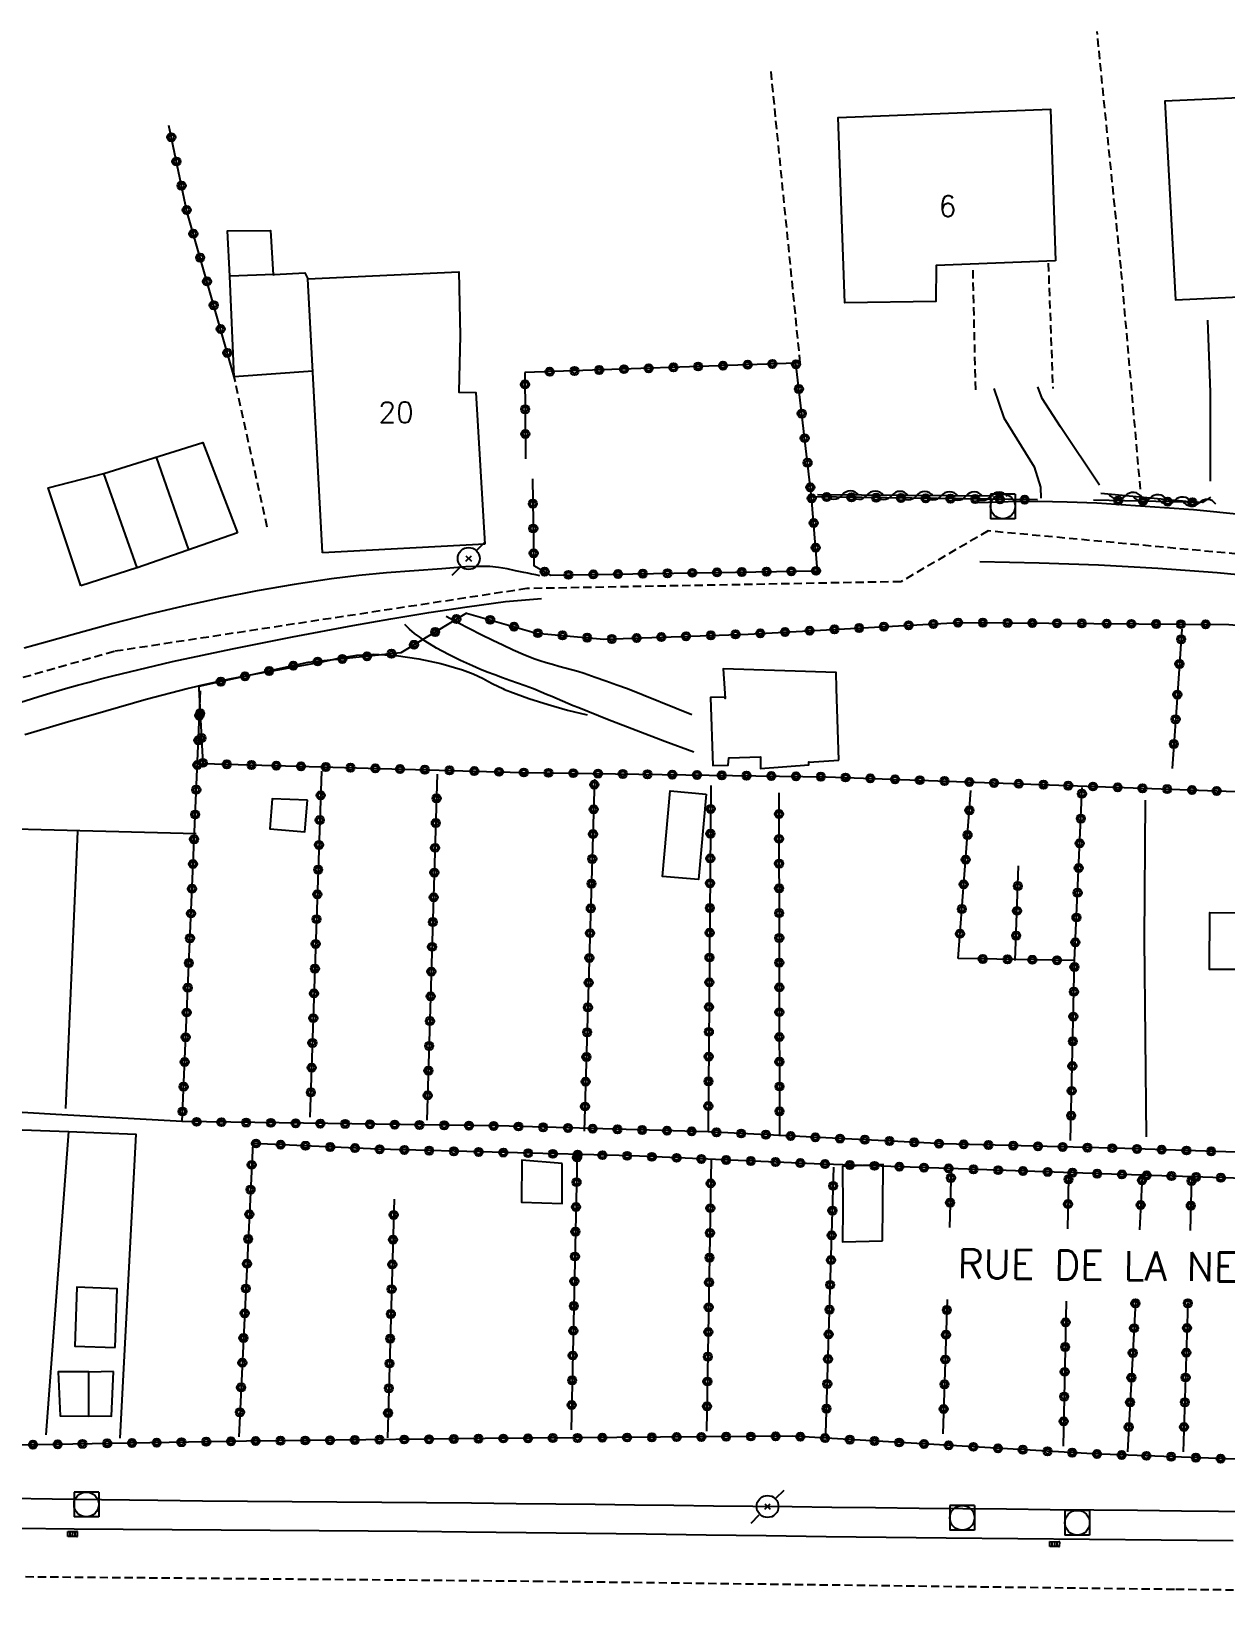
# Model space of a CAD drawing. Header units: millimetres. Extents: x 149000 to 150002, y 151999 to 153000.
# Drawn here: x 149622.7 to 149695, y 152115.5 to 152210.8 of the extents above; entities that cross this region are included whole.
import ezdxf
from ezdxf.enums import TextEntityAlignment as Align

# ---------------------------------------------------------------- set-up
doc = ezdxf.new("R2010")
doc.units = ezdxf.units.MM
doc.linetypes.add('DASHED', pattern=[0.75, 0.5, -0.25])
doc.layers.get('0').update_dxf_attribs({"linetype": 'CONTINUOUS'})
for name, color, linetype in [('W0001', 6, 'DASHED'), ('W0008', 7, 'CONTINUOUS'), ('W0014', 7, 'CONTINUOUS'), ('W0017', 7, 'CONTINUOUS'), ('W0071', 7, 'CONTINUOUS'), ('w0101', 7, 'CONTINUOUS'), ('W0104', 1, 'CONTINUOUS'), ('W0112', 1, 'DASHED'), ('w0211', 2, 'CONTINUOUS'), ('W0310', 3, 'CONTINUOUS'), ('W0322', 7, 'CONTINUOUS'), ('w0323', 7, 'CONTINUOUS'), ('W0330', 7, 'CONTINUOUS'), ('W0401', 7, 'CONTINUOUS'), ('W0420', 7, 'CONTINUOUS'), ('W0473', 7, 'CONTINUOUS'), ('W0989', 7, 'CONTINUOUS'), ('W0991', 7, 'CONTINUOUS')]:
    doc.layers.add(name, color=color, linetype=linetype)
doc.styles.get("Standard").update_dxf_attribs({"font": 'romans.shx', "width": 0.85})

# ---------------------------------------------------------------- blocks, each defined once
blk = doc.blocks.new('T420')
for p, q in [((0.75, 0.75), (-0.75, 0.75)), ((-0.75, 0.75), (-0.75, -0.75)), ((0.75, 0.75), (0.75, -0.75)), ((0.75, -0.75), (-0.75, -0.75))]:
    blk.add_line(p, q)
blk.add_ellipse((0, 0), major_axis=(-0.53, 0.53), ratio=1, start_param=3.926991, end_param=10.210176)
blk = doc.blocks.new('T401')
for p, q in [((-0.3, 0.3), (0, 0.3)), ((-0.3, -0.25), (-0.3, 0.3)), ((-0.3, 0.15), (0, 0.15)), ((-0.3, 0), (0, 0)), ((0, 0.3), (0, -0.25)), ((-0.3, -0.15), (0, -0.15)), ((-0.3, -0.25), (-0.3, -0.3)), ((-0.3, -0.3), (0, -0.3)), ((0, -0.3), (0, -0.25))]:
    blk.add_line(p, q)
blk = doc.blocks.new('T473')
for p, q in [((0.500001, 0.500001), (1.000002, 1.000002)), ((-0.166667, 0.166667), (0.166667, -0.166667)), ((-0.166667, -0.166667), (0.166667, 0.166667)), ((-1.000002, -1.000002), (-0.500001, -0.500001))]:
    blk.add_line(p, q)
blk.add_ellipse((0, 0), major_axis=(0.471405, 0.471405), ratio=1, start_param=5.497787144, end_param=11.780972451)
blk = doc.blocks.new('t323o')
at = {"color": 0, "linetype": 'Continuous'}
for radius in [0.25, 0.15]:
    blk.add_circle((0, 0), radius, dxfattribs=at)
blk = doc.blocks.new('t310o')
at = {"color": 0, "linetype": 'Continuous'}
for centre, start, end in [((-0.5, 0.375), 216.8699, 323.1304), ((0.5, -0.375), 36.8699, 143.1303)]:
    blk.add_arc(centre, 0.625, start, end, dxfattribs=at)
blk = doc.blocks.new('t322o')
at = {"color": 0, "linetype": 'Continuous'}
for radius in [0.25, 0.15]:
    blk.add_circle((0, 0), radius, dxfattribs=at)

msp = doc.modelspace()

# ---------------------------------------------------------------- linework, layer by layer
at = {"layer": 'W0001'}
for points in [[(149746.799, 152171), (149712.182, 152177.624), (149680.642, 152180.55), (149675.362, 152177.476), (149652.701, 152177.058), (149627.694, 152173.254), (149619.842, 152171)], [(149574.475, 152118.107), (149615.568, 152117.284), (149653.188, 152116.955), (149692.018, 152116.465), (149727.728, 152116.093), (149757.747, 152115.534)]]:
    msp.add_lwpolyline(points, dxfattribs=at)
at = {"layer": 'W0008'}
for points in [[(149729.377, 152176.899), (149724.683, 152177.726), (149719.979, 152178.492), (149715.265, 152179.196), (149710.542, 152179.837), (149704.731, 152180.571), (149698.911, 152181.249), (149693.078, 152181.819), (149687.23, 152182.224), (149685.442, 152182.297), (149683.653, 152182.327), (149681.864, 152182.313), (149680.075, 152182.255)], [(149680.141, 152178.692), (149683.739, 152178.622), (149687.336, 152178.488), (149690.93, 152178.289), (149694.519, 152178.025), (149698.707, 152177.638), (149702.886, 152177.173), (149707.057, 152176.638), (149711.219, 152176.042), (149715.135, 152175.404), (149719.038, 152174.688), (149722.935, 152173.939), (149726.832, 152173.203), (149729.81, 152172.653), (149732.789, 152172.104), (149735.767, 152171.553), (149738.745, 152171)], [(149624.747, 152171), (149625.462, 152171.204), (149626.177, 152171.402), (149626.895, 152171.594), (149627.614, 152171.779), (149631.227, 152172.641), (149634.858, 152173.419), (149638.501, 152174.137), (149642.15, 152174.819), (149644.455, 152175.227), (149646.764, 152175.606), (149649.079, 152175.956), (149651.397, 152176.278)], [(149651.397, 152176.278), (149653.584, 152176.456)], [(149622.041, 152170.183), (149623.392, 152170.598), (149624.747, 152171)]]:
    msp.add_lwpolyline(points, dxfattribs=at)
at = {"layer": 'W0014'}
for points in [[(149653.489, 152177.831), (149653.246, 152177.886), (149653.002, 152177.939), (149652.757, 152177.99), (149652.512, 152178.038), (149652.003, 152178.141), (149651.494, 152178.246), (149650.98, 152178.335), (149650.461, 152178.389), (149649.728, 152178.403), (149648.996, 152178.367), (149648.266, 152178.307), (149647.539, 152178.25), (149645.866, 152178.133), (149644.193, 152178.005), (149642.522, 152177.848), (149640.856, 152177.647), (149638.601, 152177.309), (149636.354, 152176.916), (149634.117, 152176.477), (149631.888, 152175.999), (149629.754, 152175.496), (149627.632, 152174.945), (149625.517, 152174.367), (149623.406, 152173.778), (149622.245, 152173.447)], [(149620.084, 152121.998), (149625.209, 152121.921), (149630.333, 152121.852), (149633.048, 152121.821), (149635.763, 152121.794), (149638.478, 152121.77), (149641.193, 152121.749), (149643.909, 152121.729), (149646.624, 152121.707), (149649.339, 152121.684), (149652.054, 152121.658), (149654.443, 152121.633), (149656.832, 152121.606), (149659.221, 152121.577), (149661.611, 152121.548), (149664, 152121.519), (149666.389, 152121.49), (149668.778, 152121.462), (149671.167, 152121.435), (149673.815, 152121.406), (149676.463, 152121.378), (149679.111, 152121.35), (149681.759, 152121.322), (149684.407, 152121.295), (149687.055, 152121.268), (149689.703, 152121.24), (149692.351, 152121.211), (149694.606, 152121.186), (149696.862, 152121.161)], [(149695.486, 152119.396), (149691.138, 152119.429), (149686.79, 152119.465), (149682.443, 152119.504), (149678.095, 152119.548), (149674.461, 152119.59), (149670.828, 152119.637), (149667.194, 152119.686), (149663.561, 152119.737), (149659.927, 152119.787), (149656.293, 152119.836), (149652.66, 152119.881), (149649.026, 152119.921), (149646.056, 152119.949), (149643.086, 152119.972), (149640.116, 152119.992), (149637.145, 152120.011), (149634.175, 152120.03), (149631.205, 152120.051), (149628.235, 152120.075), (149625.265, 152120.105), (149621.82, 152120.146)]]:
    msp.add_lwpolyline(points, dxfattribs=at)
at = {"layer": 'W0017'}
for points in [[(149694.117, 152183.569), (149694.121, 152188.947), (149693.951, 152193.322)], [(149680.999, 152189.171), (149681.605, 152187.399), (149683.425, 152184.432), (149683.819, 152183.206), (149683.839, 152182.527)], [(149687.394, 152183.316), (149685.021, 152186.846), (149683.926, 152188.569), (149683.662, 152189.278)]]:
    msp.add_lwpolyline(points, dxfattribs=at)
at = {"layer": 'W0071'}
for points in [[(149647.804, 152175.391), (149648.506, 152175.014), (149649.213, 152174.647), (149649.924, 152174.288), (149650.64, 152173.939), (149651.25, 152173.646), (149651.863, 152173.356), (149652.483, 152173.081), (149653.113, 152172.831), (149653.49, 152172.7), (149653.871, 152172.581), (149654.255, 152172.472), (149654.64, 152172.369), (149655.026, 152172.267), (149655.41, 152172.162), (149655.793, 152172.051), (149656.173, 152171.929), (149656.83, 152171.704), (149657.486, 152171.474), (149658.14, 152171.24), (149658.792, 152171)], [(149653.047, 152171), (149652.592, 152171.172), (149652.134, 152171.339), (149651.675, 152171.501), (149651.216, 152171.663), (149650.757, 152171.828), (149650.301, 152172), (149649.849, 152172.181), (149649.401, 152172.375), (149648.667, 152172.714), (149647.941, 152173.072), (149647.229, 152173.459), (149646.538, 152173.883), (149646.211, 152174.109), (149645.895, 152174.349), (149645.591, 152174.605), (149645.299, 152174.875)], [(149662.816, 152167.161), (149661.063, 152167.806), (149659.316, 152168.466), (149657.574, 152169.14), (149655.838, 152169.829), (149655.512, 152169.962), (149655.187, 152170.098), (149654.864, 152170.237), (149654.54, 152170.377), (149654.217, 152170.516), (149653.893, 152170.654), (149653.568, 152170.79), (149653.242, 152170.923), (149653.193, 152170.942), (149653.145, 152170.962), (149653.096, 152170.981), (149653.047, 152171)], [(149658.792, 152171), (149662.694, 152169.443)]]:
    msp.add_lwpolyline(points, dxfattribs=at)
at = {"layer": 'w0101'}
for points in [[(149704.545, 152195.123), (149703.981, 152207.134), (149691.346, 152206.584), (149691.99, 152194.545)], [(149684.732, 152196.913), (149677.504, 152196.619), (149677.481, 152194.446), (149671.966, 152194.368), (149671.553, 152205.59), (149684.433, 152206.086)]]:
    msp.add_lwpolyline(points, close=True, dxfattribs=at)
for points in [[(149640.314, 152179.216), (149639.423, 152195.818), (149648.581, 152196.25), (149648.648, 152192.393), (149648.583, 152188.971), (149648.583, 152188.944), (149649.615, 152188.933), (149650.152, 152179.751)], [(149650.152, 152179.751), (149640.314, 152179.216)]]:
    msp.add_lwpolyline(points, dxfattribs=at)
at = {"layer": 'W0104'}
for points in [[(149639.723, 152190.222), (149634.966, 152189.892), (149634.697, 152195.979), (149634.564, 152198.724), (149637.171, 152198.75), (149637.332, 152196.059), (149637.387, 152196.086), (149639.235, 152196.174), (149639.423, 152195.818)], [(149637.387, 152196.086), (149634.697, 152195.979)], [(149625.677, 152177.222), (149623.687, 152183.165), (149627.064, 152184.025), (149633.06, 152185.908), (149635.166, 152180.441)], [(149632.223, 152179.412), (149630.249, 152185.025)], [(149629.086, 152178.316), (149627.064, 152184.025)], [(149635.166, 152180.441), (149629.086, 152178.316), (149629.059, 152178.317), (149625.679, 152177.224)], [(149671.465, 152171), (149671.436, 152171.971), (149664.594, 152172.199), (149664.672, 152171)], [(149664.672, 152171), (149664.71, 152170.405), (149664.684, 152170.487), (149663.815, 152170.469), (149663.975, 152166.339), (149664.899, 152166.356), (149664.931, 152166.817), (149666.86, 152166.878), (149666.852, 152166.172), (149669.788, 152166.384), (149669.79, 152166.575), (149669.79, 152166.547), (149671.596, 152166.673)], [(149671.596, 152166.673), (149671.465, 152171)], [(149626.15, 152126.937), (149626.152, 152129.626)]]:
    msp.add_lwpolyline(points, dxfattribs=at)
for points in [[(149663.567, 152164.616), (149663.099, 152159.434), (149660.911, 152159.632), (149661.379, 152164.814)], [(149639.403, 152164.252), (149637.258, 152164.329), (149637.13, 152162.511), (149639.247, 152162.325)], [(149697.169, 152157.433), (149697.158, 152153.984), (149694.064, 152153.994), (149694.075, 152157.443)], [(149654.839, 152142.247), (149652.396, 152142.436), (149652.369, 152139.91), (149654.84, 152139.829)], [(149674.235, 152137.556), (149674.259, 152139.702), (149674.285, 152142.173), (149671.813, 152142.064), (149671.839, 152139.511), (149671.817, 152137.501)], [(149627.761, 152131.106), (149627.881, 152134.663), (149625.434, 152134.746), (149625.314, 152131.189)], [(149627.646, 152129.637), (149626.152, 152129.599), (149626.152, 152129.626), (149624.305, 152129.619), (149624.412, 152126.956), (149626.15, 152126.937), (149626.15, 152126.964), (149627.535, 152126.949)]]:
    msp.add_lwpolyline(points, close=True, dxfattribs=at)
at = {"layer": 'W0112'}
for points in [[(149689.874, 152183.07), (149688.697, 152196.445), (149687.244, 152210.798)], [(149669.263, 152190.712), (149667.484, 152208.463)], [(149679.891, 152189.097), (149679.727, 152196.514)], [(149684.287, 152196.763), (149684.564, 152189.182)], [(149636.959, 152180.785), (149634.966, 152189.892)]]:
    msp.add_lwpolyline(points, dxfattribs=at)
at = {"layer": 'w0211'}
for points in [[(149632.111, 152171), (149632.371, 152171.064), (149632.631, 152171.127), (149632.891, 152171.189), (149633.152, 152171.251), (149634.709, 152171.592), (149636.274, 152171.895), (149637.843, 152172.176), (149639.412, 152172.452), (149640.399, 152172.648), (149641.39, 152172.864), (149642.396, 152173.034), (149643.412, 152173.094), (149644.788, 152173.016), (149646.149, 152172.814), (149647.489, 152172.513), (149648.807, 152172.137), (149649.125, 152172.026), (149649.437, 152171.898), (149649.742, 152171.756), (149650.043, 152171.605), (149650.339, 152171.45), (149650.636, 152171.295), (149650.935, 152171.144), (149651.237, 152171)], [(149622.282, 152168.232), (149624.734, 152168.941), (149627.184, 152169.659), (149629.64, 152170.356), (149632.111, 152171)], [(149651.237, 152171), (149651.344, 152170.952), (149651.453, 152170.906), (149651.561, 152170.862), (149651.671, 152170.82), (149652.823, 152170.407), (149653.989, 152170.034), (149655.166, 152169.702), (149656.355, 152169.411)]]:
    msp.add_lwpolyline(points, dxfattribs=at)
at = {"layer": 'W0310'}
for points in [[(149693.494, 152182.253), (149687.47, 152182.815)], [(149680.977, 152182.65), (149670.304, 152182.739)]]:
    msp.add_lwpolyline(points, dxfattribs=at)
at = {"layer": 'W0322'}
for points in [[(149649.034, 152175.579), (149653.285, 152174.365), (149657.355, 152173.995), (149666.105, 152174.308), (149678.878, 152175.005), (149695.227, 152174.882), (149698.484, 152174.63)], [(149749.609, 152123.272), (149738.935, 152123.261), (149724.106, 152123.355), (149710.147, 152123.529), (149701.543, 152124.118), (149686.964, 152124.659), (149668.778, 152125.729), (149650.171, 152125.581), (149635.719, 152125.432), (149618.143, 152125.135), (149606.273, 152125.02)]]:
    msp.add_lwpolyline(points, dxfattribs=at)
at = {"layer": 'w0323'}
for points in [[(149634.966, 152189.892), (149632.1, 152199.918), (149631.009, 152205.099)], [(149683.632, 152182.432), (149669.945, 152182.611), (149668.995, 152190.716), (149652.584, 152190.136)], [(149652.584, 152190.136), (149652.612, 152184.922)], [(149653.038, 152183.697), (149653.117, 152178.455), (149654.142, 152177.873), (149670.313, 152178.137), (149669.945, 152182.611)], [(149694.117, 152182.59), (149693.626, 152182.269), (149687.027, 152182.422)], [(149649.034, 152175.579), (149645.061, 152173.17), (149639.433, 152172.584), (149632.817, 152171.133), (149632.824, 152171)], [(149692.383, 152174.594), (149692.131, 152171)], [(149749.43, 152141.308), (149744.107, 152141.285), (149740.087, 152141.328), (149732.51, 152141.442), (149724.938, 152141.931), (149717.524, 152142.012), (149710.63, 152142.494), (149703, 152142.697), (149688.936, 152143.15), (149677.939, 152143.437), (149663.687, 152144.16), (149650.925, 152144.517), (149631.807, 152144.777), (149632.92, 152170.87)], [(149632.824, 152171), (149633.065, 152166.458), (149652.398, 152165.925), (149670.837, 152165.662), (149687.182, 152165.068), (149720.957, 152163.858), (149740.883, 152162.952)], [(149692.131, 152171), (149691.791, 152166.154)], [(149640.249, 152166.009), (149639.558, 152145.048)], [(149647.269, 152165.83), (149646.643, 152144.868)], [(149656.799, 152165.512), (149656.177, 152144.197)], [(149663.844, 152165.129), (149663.677, 152144.217)], [(149667.971, 152164.685), (149668.008, 152143.906)], [(149678.822, 152154.659), (149679.604, 152164.83)], [(149685.642, 152143.644), (149685.883, 152154.533), (149686.342, 152165.012)], [(149682.29, 152154.545), (149682.487, 152160.274)], [(149685.883, 152154.533), (149678.822, 152154.659)], [(149753.733, 152139.518), (149746.019, 152139.437), (149739.774, 152139.668), (149732.363, 152139.97), (149724.816, 152140.344), (149710.508, 152140.888), (149702.932, 152141.106), (149688.705, 152141.581), (149670.107, 152142.23), (149659.058, 152142.7), (149643.662, 152143.11), (149636.088, 152143.464), (149635.24, 152125.683)], [(149655.744, 152142.788), (149655.378, 152126.115)], [(149663.862, 152142.496), (149663.589, 152126.04)], [(149670.807, 152125.898), (149671.29, 152142.026)], [(149678.405, 152141.922), (149678.295, 152138.374)], [(149685.517, 152141.368), (149685.455, 152138.284)], [(149689.983, 152141.45), (149689.809, 152138.23)], [(149692.976, 152141.404), (149692.878, 152138.191)], [(149644.652, 152140.08), (149644.249, 152125.635)], [(149678.16, 152134), (149677.909, 152125.875)], [(149685.367, 152133.91), (149685.19, 152125.129)], [(149689.574, 152133.857), (149689.085, 152124.783)], [(149692.745, 152133.818), (149692.47, 152124.787)]]:
    msp.add_lwpolyline(points, dxfattribs=at)
at = {"layer": 'W0330'}
for points in [[(149690.231, 152143.866), (149690.117, 152155.818), (149690.181, 152164.237)], [(149632.669, 152162.208), (149612.304, 152162.724), (149610.952, 152153.367)], [(149625.465, 152162.356), (149624.745, 152145.578)], [(149631.807, 152144.777), (149624.151, 152145.214), (149610.552, 152146.011)], [(149617.588, 152144.445), (149624.918, 152144.178), (149623.558, 152125.805)], [(149624.918, 152144.178), (149629.015, 152144.01), (149628.042, 152125.605)]]:
    msp.add_lwpolyline(points, dxfattribs=at)

# ---------------------------------------------------------------- block references
at = {"layer": 'W0310'}
for p, rotation in [((149671.804, 152182.726), 179.5222330940502), ((149673.304, 152182.714), 179.5222330940502), ((149674.804, 152182.701), 179.5222330940502), ((149676.304, 152182.689), 179.5222330940502), ((149677.804, 152182.676), 179.5222330940502), ((149679.304, 152182.664), 179.5222330940502), ((149680.804, 152182.651), 179.5222330940502), ((149688.964, 152182.676), 174.6701041138809), ((149690.457, 152182.536), 174.6701041138809), ((149691.951, 152182.397), 174.6701041138809), ((149693.444, 152182.258), 174.6701041138809)]:
    msp.add_blockref('t310o', p, dxfattribs=dict(at, rotation=rotation))
at = {"layer": 'W0322'}
for p, rotation in [((149650.476, 152175.167), 344.061724904196), ((149677.325, 152174.92), 3.123431519047664), ((149678.823, 152175.002), 3.123431519047664), ((149680.323, 152174.994), 359.568949298422), ((149681.823, 152174.983), 359.568949298422), ((149683.323, 152174.972), 359.568949298422), ((149684.822, 152174.96), 359.568949298422), ((149686.322, 152174.949), 359.568949298422), ((149687.822, 152174.938), 359.568949298422), ((149689.322, 152174.926), 359.568949298422), ((149690.822, 152174.915), 359.568949298422), ((149651.919, 152174.755), 344.061724904196), ((149653.364, 152174.358), 354.8055710923391), ((149654.858, 152174.222), 354.8055710923391), ((149656.351, 152174.086), 354.8055710923391), ((149657.847, 152174.013), 2.048678355970184), ((149659.346, 152174.066), 2.048678355970184), ((149660.845, 152174.12), 2.048678355970184), ((149662.344, 152174.173), 2.048678355970184), ((149663.843, 152174.227), 2.048678355970184), ((149665.342, 152174.281), 2.048678355970184), ((149666.841, 152174.348), 3.123431519047664), ((149668.338, 152174.43), 3.123431519047664), ((149669.836, 152174.512), 3.123431519047664), ((149671.334, 152174.593), 3.123431519047664), ((149672.832, 152174.675), 3.123431519047664), ((149674.329, 152174.757), 3.123431519047664), ((149675.827, 152174.839), 3.123431519047664), ((149692.322, 152174.904), 359.568949298422), ((149693.822, 152174.893), 359.568949298422), ((149633.27, 152125.391), 180.9680943961675), ((149634.77, 152125.416), 180.9680943961675), ((149636.27, 152125.438), 180.5906980820456), ((149637.77, 152125.453), 180.5906980820456), ((149639.27, 152125.469), 180.5906980820456), ((149640.77, 152125.484), 180.5906980820456), ((149642.27, 152125.5), 180.5906980820456), ((149643.77, 152125.515), 180.5906980820456), ((149645.269, 152125.53), 180.5906980820456), ((149646.769, 152125.546), 180.5906980820456), ((149648.269, 152125.561), 180.5906980820456), ((149649.769, 152125.577), 180.5906980820456), ((149651.269, 152125.59), 180.4557207796345), ((149652.769, 152125.602), 180.4557207796345), ((149654.269, 152125.614), 180.4557207796345), ((149655.769, 152125.626), 180.4557207796345), ((149657.269, 152125.637), 180.4557207796345), ((149658.769, 152125.649), 180.4557207796345), ((149660.269, 152125.661), 180.4557207796345), ((149661.769, 152125.673), 180.4557207796345), ((149663.269, 152125.685), 180.4557207796345), ((149664.769, 152125.697), 180.4557207796345), ((149666.269, 152125.709), 180.4557207796345), ((149667.769, 152125.721), 180.4557207796345), ((149669.268, 152125.7), 176.6328005891309), ((149670.765, 152125.612), 176.6328005891309), ((149672.263, 152125.524), 176.6328005891309), ((149673.76, 152125.436), 176.6328005891309), ((149622.772, 152125.213), 180.9680943961675), ((149624.272, 152125.239), 180.9680943961675), ((149625.771, 152125.264), 180.9680943961675), ((149627.271, 152125.289), 180.9680943961675), ((149628.771, 152125.315), 180.9680943961675), ((149630.271, 152125.34), 180.9680943961675), ((149631.77, 152125.365), 180.9680943961675), ((149675.257, 152125.348), 176.6328005891309), ((149676.755, 152125.26), 176.6328005891309), ((149678.252, 152125.172), 176.6328005891309), ((149679.75, 152125.083), 176.6328005891309), ((149681.247, 152124.995), 176.6328005891309), ((149682.744, 152124.907), 176.6328005891309), ((149684.242, 152124.819), 176.6328005891309), ((149685.739, 152124.731), 176.6328005891309), ((149687.237, 152124.649), 177.8748336193598), ((149688.736, 152124.593), 177.8748336193598), ((149690.235, 152124.538), 177.8748336193598), ((149691.734, 152124.482), 177.8748336193598), ((149693.233, 152124.426), 177.8748336193598), ((149694.732, 152124.371), 177.8748336193598)]:
    msp.add_blockref('t322o', p, dxfattribs=dict(at, rotation=rotation))
at = {"layer": 'w0323'}
for p, rotation in [((149631.158, 152204.392), 101.8918040109448), ((149631.467, 152202.924), 101.8918040109448), ((149631.776, 152201.457), 101.8918040109448), ((149632.085, 152199.989), 101.8918040109448), ((149632.492, 152198.545), 105.952943359657), ((149632.905, 152197.103), 105.952943359657), ((149633.317, 152195.661), 105.952943359657), ((149633.729, 152194.219), 105.952943359657), ((149634.141, 152192.776), 105.952943359657), ((149634.554, 152191.334), 105.952943359657), ((149654.083, 152190.189), 182.0241134803982), ((149655.582, 152190.242), 182.0241134803982), ((149657.081, 152190.295), 182.0241134803982), ((149658.58, 152190.348), 182.0241134803982), ((149660.079, 152190.401), 182.0241134803982), ((149661.578, 152190.454), 182.0241134803982), ((149663.077, 152190.507), 182.0241134803982), ((149664.577, 152190.56), 182.0241134803982), ((149666.076, 152190.613), 182.0241134803982), ((149667.575, 152190.666), 182.0241134803982), ((149669.004, 152190.638), 96.68522610119649), ((149652.588, 152189.422), 270.3076843890262), ((149669.179, 152189.148), 96.68522610119649), ((149652.596, 152187.922), 270.3076843890262), ((149669.353, 152187.658), 96.68522610119649), ((149652.604, 152186.422), 270.3076843890262), ((149669.528, 152186.168), 96.68522610119649), ((149669.703, 152184.679), 96.68522610119649), ((149669.877, 152183.189), 96.68522610119649), ((149669.952, 152182.528), 94.70216555586744), ((149670.863, 152182.599), 179.250722592354), ((149672.363, 152182.579), 179.250722592354), ((149673.863, 152182.56), 179.250722592354), ((149675.363, 152182.54), 179.250722592354), ((149653.061, 152182.197), 270.8634154803922), ((149676.863, 152182.521), 179.250722592354), ((149678.363, 152182.501), 179.250722592354), ((149679.862, 152182.481), 179.250722592354), ((149681.362, 152182.462), 179.250722592354), ((149682.862, 152182.442), 179.250722592354), ((149688.527, 152182.387), 178.6718163393234), ((149690.026, 152182.352), 178.6718163393234), ((149691.526, 152182.318), 178.6718163393234), ((149693.025, 152182.283), 178.6718163393234), ((149653.083, 152180.697), 270.8634154803922), ((149670.075, 152181.033), 94.70216555586744), ((149653.106, 152179.198), 270.8634154803922), ((149670.198, 152179.538), 94.70216555586744), ((149653.776, 152178.081), 330.4118783106579), ((149655.221, 152177.891), 0.9353003643126909), ((149656.72, 152177.915), 0.9353003643126909), ((149658.22, 152177.94), 0.9353003643126909), ((149659.72, 152177.964), 0.9353003643126909), ((149661.22, 152177.989), 0.9353003643126909), ((149662.72, 152178.013), 0.9353003643126909), ((149664.219, 152178.038), 0.9353003643126909), ((149665.719, 152178.062), 0.9353003643126909), ((149667.219, 152178.086), 0.9353003643126909), ((149668.719, 152178.111), 0.9353003643126909), ((149670.219, 152178.135), 0.9353003643126909), ((149648.426, 152175.21), 211.2302269351125), ((149647.143, 152174.433), 211.2302269351125), ((149692.341, 152173.993), 265.9877205425834), ((149644.499, 152173.112), 185.9443452407629), ((149645.861, 152173.655), 211.2302269351125), ((149637.082, 152172.068), 192.3700762532659), ((149638.548, 152172.39), 192.3700762532659), ((149640.023, 152172.645), 185.9443452407629), ((149641.515, 152172.801), 185.9443452407629), ((149643.007, 152172.956), 185.9443452407629), ((149692.236, 152172.496), 265.9877205425834), ((149634.152, 152171.426), 192.3700762532659), ((149635.617, 152171.747), 192.3700762532659), ((149692.106, 152170.643), 265.9877205425574), ((149632.856, 152169.371), 87.55752236206506), ((149632.904, 152169.502), 273.0365875750452), ((149692.001, 152169.147), 265.9877205425574), ((149632.792, 152167.873), 87.55752236206506), ((149632.983, 152168.004), 273.0365875750452), ((149691.896, 152167.65), 265.9877205425574), ((149632.728, 152166.374), 87.55752236206506), ((149633.062, 152166.506), 273.0365875750452), ((149634.516, 152166.418), 358.4207874206583), ((149636.015, 152166.377), 358.4207874206583), ((149637.515, 152166.335), 358.4207874206583), ((149639.014, 152166.294), 358.4207874206583), ((149640.514, 152166.253), 358.4207874206583), ((149642.013, 152166.211), 358.4207874206583), ((149643.513, 152166.17), 358.4207874206583), ((149645.012, 152166.129), 358.4207874206583), ((149646.512, 152166.087), 358.4207874206583), ((149648.011, 152166.046), 358.4207874206583), ((149649.51, 152166.005), 358.4207874206583), ((149651.01, 152165.963), 358.4207874206583), ((149652.509, 152165.923), 359.1828315923062), ((149654.009, 152165.902), 359.1828315923062), ((149655.509, 152165.881), 359.1828315923062), ((149657.009, 152165.859), 359.1828315923062), ((149658.509, 152165.838), 359.1828315923062), ((149660.008, 152165.816), 359.1828315923062), ((149661.508, 152165.795), 359.1828315923062), ((149663.008, 152165.774), 359.1828315923062), ((149664.508, 152165.752), 359.1828315923062), ((149666.008, 152165.731), 359.1828315923062), ((149667.508, 152165.709), 359.1828315923062), ((149669.008, 152165.688), 359.1828315923062), ((149670.507, 152165.667), 359.1828315923062), ((149672.007, 152165.619), 357.9187077292161), ((149673.506, 152165.565), 357.9187077292161), ((149675.005, 152165.511), 357.9187077292161), ((149676.504, 152165.456), 357.9187077292161), ((149678.003, 152165.402), 357.9187077292161), ((149632.664, 152164.875), 87.55752236206506), ((149640.2, 152164.537), 268.1118720037369), ((149656.79, 152165.188), 268.3285074274063), ((149679.502, 152165.347), 357.9187077292161), ((149681.001, 152165.293), 357.9187077292161), ((149682.5, 152165.238), 357.9187077292161), ((149683.999, 152165.184), 357.9187077292161), ((149685.498, 152165.129), 357.9187077292161), ((149686.325, 152164.632), 87.49193977023353), ((149686.997, 152165.075), 357.9187077292161), ((149688.496, 152165.021), 357.9482381546042), ((149689.995, 152164.967), 357.9482381546042), ((149691.494, 152164.914), 357.9482381546042), ((149692.993, 152164.86), 357.9482381546042), ((149694.492, 152164.806), 357.9482381546042), ((149647.225, 152164.359), 268.2894522860939), ((149656.746, 152163.689), 268.3285074274063), ((149663.833, 152163.716), 269.5424544862611), ((149679.512, 152163.633), 85.60344854065524), ((149632.6, 152163.377), 87.55752236206506), ((149640.151, 152163.038), 268.1118720037369), ((149647.18, 152162.86), 268.2894522860939), ((149667.973, 152163.406), 270.1020232735966), ((149686.26, 152163.133), 87.49193977023353), ((149632.536, 152161.878), 87.55752236206506), ((149656.702, 152162.189), 268.3285074274063), ((149663.821, 152162.216), 269.5424544862611), ((149667.976, 152161.906), 270.1020232735966), ((149679.397, 152162.137), 85.60344854065524), ((149686.194, 152161.635), 87.49193977023353), ((149640.102, 152161.539), 268.1118720037369), ((149647.136, 152161.361), 268.2894522860939), ((149656.658, 152160.69), 268.3285074274063), ((149663.809, 152160.716), 269.5424544862611), ((149679.282, 152160.641), 85.60344854065524), ((149632.473, 152160.38), 87.55752236206506), ((149640.052, 152160.04), 268.1118720037369), ((149647.091, 152159.861), 268.2894522860939), ((149667.979, 152160.406), 270.1020232735966), ((149686.128, 152160.136), 87.49193977023353), ((149632.409, 152158.881), 87.55752236206506), ((149656.615, 152159.191), 268.3285074274063), ((149663.797, 152159.217), 269.5424544862611), ((149667.981, 152158.906), 270.1020232735966), ((149679.167, 152159.146), 85.60344854065524), ((149682.445, 152159.042), 88.03057725228648), ((149640.003, 152158.541), 268.1118720037369), ((149647.046, 152158.362), 268.2894522860939), ((149686.063, 152158.637), 87.49193977023353), ((149632.345, 152157.382), 87.55752236206506), ((149639.953, 152157.041), 268.1118720037369), ((149647.001, 152156.863), 268.2894522860939), ((149656.571, 152157.691), 268.3285074274063), ((149663.785, 152157.717), 269.5424544862611), ((149667.984, 152157.406), 270.1020232735966), ((149679.052, 152157.65), 85.60344854065524), ((149682.393, 152157.543), 88.03057725228648), ((149685.997, 152157.139), 87.49193977023353), ((149632.281, 152155.884), 87.55752236206506), ((149656.527, 152156.192), 268.3285074274063), ((149663.773, 152156.217), 269.5424544862611), ((149667.987, 152155.906), 270.1020232735966), ((149678.937, 152156.155), 85.60344854065524), ((149682.342, 152156.044), 88.03057725228648), ((149639.904, 152155.542), 268.1118720037369), ((149646.956, 152155.363), 268.2894522860939), ((149685.932, 152155.64), 87.49193977023353), ((149632.217, 152154.385), 87.55752236206506), ((149639.855, 152154.043), 268.1118720037369), ((149656.483, 152154.693), 268.3285074274063), ((149663.761, 152154.717), 269.5424544862611), ((149667.989, 152154.406), 270.1020232735966), ((149680.322, 152154.632), 178.9776940804097), ((149681.822, 152154.605), 178.9776940804097), ((149683.321, 152154.579), 178.9776940804097), ((149684.821, 152154.552), 178.9776940804097), ((149685.874, 152154.141), 88.73211232535384), ((149646.912, 152153.864), 268.2894522860939), ((149656.44, 152153.193), 268.3285074274063), ((149663.749, 152153.217), 269.5424544862611), ((149632.153, 152152.886), 87.55752236206506), ((149639.805, 152152.544), 268.1118720037369), ((149646.867, 152152.365), 268.2894522860939), ((149667.992, 152152.906), 270.1020232735966), ((149685.841, 152152.642), 88.73211232535384), ((149632.089, 152151.388), 87.55752236206506), ((149656.396, 152151.694), 268.3285074274063), ((149663.737, 152151.717), 269.5424544862611), ((149667.995, 152151.406), 270.1020232735966), ((149685.808, 152151.142), 88.73211232535384), ((149639.756, 152151.045), 268.1118720037369), ((149646.822, 152150.865), 268.2894522860939), ((149656.352, 152150.194), 268.3285074274063), ((149663.725, 152150.217), 269.5424544862611), ((149632.025, 152149.889), 87.55752236206506), ((149639.706, 152149.546), 268.1118720037369), ((149646.777, 152149.366), 268.2894522860939), ((149667.997, 152149.906), 270.1020232735966), ((149685.775, 152149.643), 88.73211232535384), ((149631.961, 152148.39), 87.55752236206506), ((149656.308, 152148.695), 268.3285074274063), ((149663.713, 152148.717), 269.5424544862611), ((149668, 152148.406), 270.1020232735966), ((149639.657, 152148.046), 268.1118720037369), ((149646.733, 152147.867), 268.2894522860939), ((149685.742, 152148.143), 88.73211232535384), ((149631.897, 152146.892), 87.55752236206506), ((149639.607, 152146.547), 268.1118720037369), ((149646.688, 152146.367), 268.2894522860939), ((149656.265, 152147.196), 268.3285074274063), ((149663.701, 152147.217), 269.5424544862611), ((149668.003, 152146.906), 270.1020232735966), ((149685.708, 152146.643), 88.73211232535384), ((149631.833, 152145.393), 87.55752236206506), ((149656.221, 152145.696), 268.3285074274063), ((149663.689, 152145.717), 269.5424544862611), ((149668.005, 152145.406), 270.1020232735966), ((149632.69, 152144.765), 179.220839817656), ((149634.19, 152144.745), 179.220839817656), ((149635.69, 152144.724), 179.220839817656), ((149637.19, 152144.704), 179.220839817656), ((149638.69, 152144.683), 179.220839817656), ((149640.189, 152144.663), 179.220839817656), ((149641.689, 152144.643), 179.220839817656), ((149643.189, 152144.622), 179.220839817656), ((149644.689, 152144.602), 179.220839817656), ((149646.189, 152144.581), 179.220839817656), ((149647.689, 152144.561), 179.220839817656), ((149649.189, 152144.541), 179.220839817656), ((149650.689, 152144.52), 179.220839817656), ((149652.188, 152144.482), 178.397644540824), ((149653.687, 152144.44), 178.397644540824), ((149685.675, 152145.144), 88.73211232535384), ((149655.187, 152144.398), 178.397644540824), ((149656.686, 152144.356), 178.397644540824), ((149658.186, 152144.314), 178.397644540824), ((149659.685, 152144.272), 178.397644540824), ((149661.184, 152144.23), 178.397644540824), ((149662.684, 152144.188), 178.397644540824), ((149664.183, 152144.135), 177.0958905643458), ((149665.681, 152144.059), 177.0958905643458), ((149667.179, 152143.983), 177.0958905643458), ((149668.677, 152143.907), 177.0958905643458), ((149670.175, 152143.831), 177.0958905643458), ((149671.673, 152143.755), 177.0958905643458), ((149673.171, 152143.679), 177.0958905643458), ((149674.669, 152143.603), 177.0958905643458), ((149676.167, 152143.527), 177.0958905643458), ((149636.287, 152143.455), 177.3240089840448), ((149637.785, 152143.385), 177.3240089840448), ((149639.283, 152143.315), 177.3240089840448), ((149640.782, 152143.245), 177.3240089840448), ((149642.28, 152143.175), 177.3240089840448), ((149643.778, 152143.107), 178.4745571031745), ((149645.278, 152143.067), 178.4745571031745), ((149646.777, 152143.027), 178.4745571031745), ((149648.277, 152142.987), 178.4745571031745), ((149649.776, 152142.947), 178.4745571031745), ((149651.276, 152142.907), 178.4745571031745), ((149652.775, 152142.867), 178.4745571031745), ((149654.275, 152142.827), 178.4745571031745), ((149655.74, 152142.611), 268.74246458787), ((149655.774, 152142.787), 178.4745571031745), ((149657.274, 152142.748), 178.4745571031745), ((149658.773, 152142.708), 178.4745571031745), ((149660.272, 152142.648), 177.5642328149876), ((149661.771, 152142.585), 177.5642328149876), ((149663.269, 152142.521), 177.5642328149876), ((149677.666, 152143.451), 177.0958905643458), ((149679.165, 152143.405), 178.5050325637317), ((149680.664, 152143.366), 178.5050325637317), ((149682.164, 152143.327), 178.5050325637317), ((149683.663, 152143.288), 178.5050325637317), ((149685.163, 152143.248), 178.5050325637317), ((149686.662, 152143.209), 178.5050325637317), ((149688.162, 152143.17), 178.5050325637317), ((149689.661, 152143.127), 178.1551466298559), ((149691.16, 152143.078), 178.1551466298559), ((149692.66, 152143.03), 178.1551466298559), ((149694.159, 152142.982), 178.1551466298559), ((149636.026, 152142.164), 267.2695554318132), ((149664.768, 152142.457), 177.5642328149876), ((149666.267, 152142.393), 177.5642328149876), ((149667.765, 152142.33), 177.5642328149876), ((149669.264, 152142.266), 177.5642328149876), ((149670.763, 152142.207), 178.0014045612177), ((149672.262, 152142.155), 178.0014045612177), ((149673.761, 152142.102), 178.0014045612177), ((149675.26, 152142.05), 178.0014045612177), ((149676.759, 152141.998), 178.0014045612177), ((149678.258, 152141.946), 178.0014045612177), ((149679.757, 152141.893), 178.0014045612177), ((149681.256, 152141.841), 178.0014045612177), ((149682.755, 152141.789), 178.0014045612177), ((149684.254, 152141.736), 178.0014045612177), ((149685.754, 152141.684), 178.0014045612177), ((149687.253, 152141.632), 178.0014045612177), ((149688.752, 152141.579), 178.0877634359512), ((149635.955, 152140.666), 267.2695554318132), ((149655.707, 152141.111), 268.74246458787), ((149663.838, 152141.038), 269.0495677515793), ((149671.256, 152140.891), 88.28462347483085), ((149678.388, 152141.372), 268.2295967090835), ((149685.515, 152141.284), 268.8464075281607), ((149689.971, 152141.225), 266.9159471054785), ((149690.251, 152141.529), 178.0877634359512), ((149691.75, 152141.479), 178.0877634359512), ((149692.969, 152141.19), 268.2558398873151), ((149693.249, 152141.429), 178.0877634359512), ((149694.748, 152141.379), 178.0877634359512), ((149678.342, 152139.873), 268.2295967090835), ((149685.485, 152139.784), 268.8464075281607), ((149689.89, 152139.728), 266.9159471054785), ((149692.924, 152139.691), 268.2558398873151), ((149635.883, 152139.168), 267.2695554318132), ((149644.625, 152139.13), 268.4019237669538), ((149655.674, 152139.612), 268.74246458787), ((149663.813, 152139.538), 269.0495677515793), ((149671.211, 152139.392), 88.28462347483085), ((149655.641, 152138.112), 268.74246458787), ((149663.788, 152138.038), 269.0495677515793), ((149671.166, 152137.893), 88.28462347483085), ((149635.812, 152137.669), 267.2695554318132), ((149644.584, 152137.63), 268.4019237669538), ((149635.74, 152136.171), 267.2695554318132), ((149644.542, 152136.131), 268.4019237669538), ((149655.608, 152136.612), 268.74246458787), ((149663.763, 152136.539), 269.0495677515793), ((149671.121, 152136.393), 88.28462347483085), ((149655.576, 152135.113), 268.74246458787), ((149663.738, 152135.039), 269.0495677515793), ((149671.076, 152134.894), 88.28462347483085), ((149635.669, 152134.673), 267.2695554318132), ((149644.5, 152134.631), 268.4019237669538), ((149635.597, 152133.174), 267.2695554318132), ((149644.458, 152133.132), 268.4019237669538), ((149655.543, 152133.613), 268.74246458787), ((149663.713, 152133.539), 269.0495677515793), ((149671.032, 152133.395), 88.28462347483085), ((149678.141, 152133.371), 268.2295967089178), ((149689.569, 152133.77), 266.9159471054694), ((149692.744, 152133.783), 268.2558398871154), ((149655.51, 152132.114), 268.74246458787), ((149663.689, 152132.039), 269.0495677515793), ((149685.341, 152132.627), 268.8464075280912), ((149689.489, 152132.272), 266.9159471054694), ((149692.698, 152132.284), 268.2558398871154), ((149635.526, 152131.676), 267.2695554318132), ((149644.416, 152131.633), 268.4019237669538), ((149670.987, 152131.895), 88.28462347483085), ((149678.094, 152131.872), 268.2295967089178), ((149685.311, 152131.128), 268.8464075280912), ((149635.454, 152130.178), 267.2695554318132), ((149644.374, 152130.133), 268.4019237669538), ((149655.477, 152130.614), 268.74246458787), ((149663.664, 152130.539), 269.0495677515793), ((149670.942, 152130.396), 88.28462347483085), ((149678.048, 152130.373), 268.2295967089178), ((149689.408, 152130.774), 266.9159471054694), ((149692.653, 152130.784), 268.2558398871154), ((149685.281, 152129.628), 268.8464075280912), ((149689.327, 152129.276), 266.9159471054694), ((149692.607, 152129.285), 268.2558398871154), ((149635.383, 152128.68), 267.2695554318132), ((149644.333, 152128.634), 268.4019237669538), ((149655.444, 152129.114), 268.74246458787), ((149663.639, 152129.04), 269.0495677515793), ((149670.897, 152128.897), 88.28462347483085), ((149678.002, 152128.874), 268.2295967089178), ((149655.411, 152127.615), 268.74246458787), ((149663.614, 152127.54), 269.0495677515793), ((149670.852, 152127.397), 88.28462347483085), ((149677.955, 152127.374), 268.2295967089178), ((149685.25, 152128.128), 268.8464075280912), ((149689.246, 152127.779), 266.9159471054694), ((149692.561, 152127.786), 268.2558398871154), ((149635.311, 152127.181), 267.2695554318132), ((149644.291, 152127.134), 268.4019237669538), ((149685.22, 152126.629), 268.8464075280912), ((149689.166, 152126.281), 266.9159471054694), ((149692.516, 152126.286), 268.2558398871154)]:
    msp.add_blockref('t323o', p, dxfattribs=dict(at, rotation=rotation))
at = {"layer": 'W0401'}
for p, rotation in [((149625.18, 152119.952), 89.36446387486333), ((149684.68, 152119.343), 89.48388290231183)]:
    msp.add_blockref('T401', p, dxfattribs=dict(at, rotation=rotation))
at = {"layer": 'W0420'}
for p in [(149681.536, 152182.037), (149626.01, 152121.595), (149679.073, 152120.786), (149686.046, 152120.488)]:
    msp.add_blockref('T420', p, dxfattribs=at)
at = {"layer": 'W0473'}
for p in [(149649.174, 152178.881), (149667.279, 152121.47)]:
    msp.add_blockref('T473', p, dxfattribs=at)

# ---------------------------------------------------------------- texts
at = {"layer": 'W0989'}
msp.add_text('RUE DE LA NEUVILLE', height=1.75, rotation=359.28348, dxfattribs=at).set_placement((149678.795, 152135.305))
at = {"layer": 'W0991'}
for s, p in [('6', (149678.187, 152200.227)), ('20', (149644.771, 152187.733))]:
    msp.add_text(s, height=1.25, dxfattribs=at).set_placement(p, align=Align.MIDDLE_CENTER)

doc.saveas('drawing.dxf')
